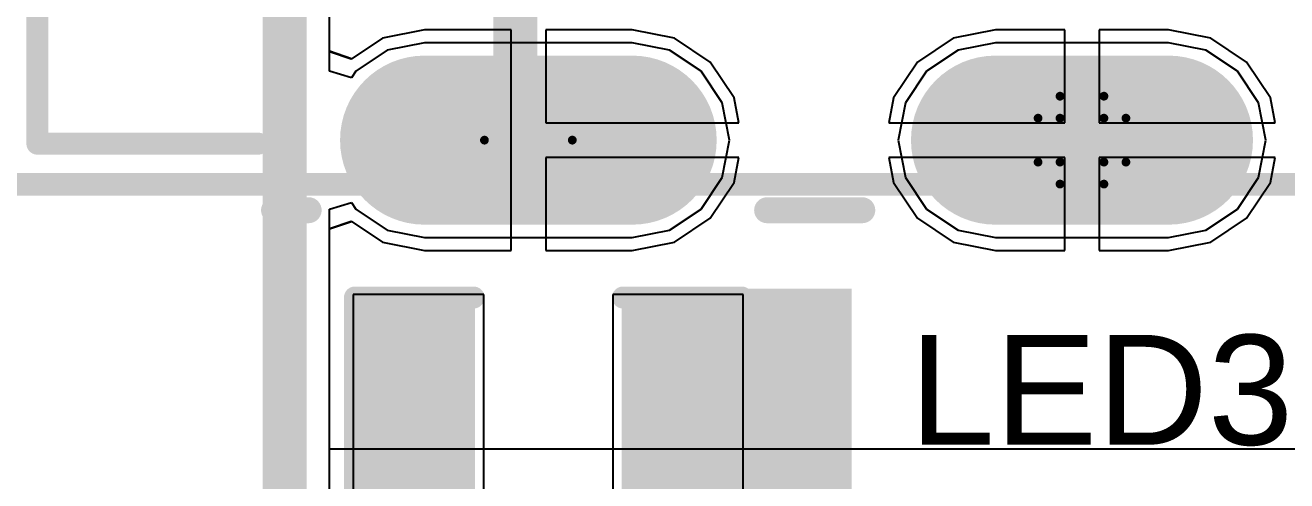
# Model space of a CAD drawing. Header units: inches. Extents: x -12 to 5355, y -7 to 5366.
# Drawn here: x -1.5 to 5.79, y 21.14 to 23.77 of the extents above; entities that cross this region are included whole.
import ezdxf

# ---------------------------------------------------------------- set-up
doc = ezdxf.new("R2010")
doc.units = ezdxf.units.IN
for name, color, linetype in [('Board Outline', 216, 'Continuous'), ('BOTTOM LAYER', 5, 'Continuous'), ('Bottom Solder', 6, 'Continuous'), ('Drill Drawing', 1, 'Continuous'), ('GROUND1', 16, 'Continuous'), ('GROUND2', 156, 'Continuous'), ('Multi-Layer', 9, 'Continuous'), ('Pad Holes', 156, 'Continuous'), ('POWER', 76, 'Continuous'), ('SIGNAL', 90, 'Continuous'), ('Top 3D Models', 56, 'Continuous'), ('TOP LAYER', 1, 'Continuous'), ('Top Overlay', 2, 'Continuous'), ('Top Paste', 8, 'Continuous'), ('Top Solder', 216, 'Continuous')]:
    doc.layers.add(name, color=color, linetype=linetype)
doc.styles.add('Arial', font='', dxfattribs={"height": 0.2})
doc.styles.get('Arial').set_extended_font_data('Arial')

# ---------------------------------------------------------------- blocks, each defined once
blk = doc.blocks.new('2036150003_1')
at = {"layer": 'BOTTOM LAYER'}
h = blk.add_hatch(color=5, dxfattribs=at)
edge = h.paths.add_edge_path()
edge.add_arc((4.45, 1.01), 0.425, 180, 360)
edge.add_line((4.875, 1.01), (4.875, 2.01))
edge.add_arc((4.45, 2.01), 0.425, 0, 180)
edge.add_line((4.025, 2.01), (4.025, 1.01))
h = blk.add_hatch(color=5, dxfattribs=at)
edge = h.paths.add_edge_path()
edge.add_arc((4.45, -2.29), 0.425, 180, 360)
edge.add_line((4.875, -2.29), (4.875, -1.09))
edge.add_arc((4.45, -1.09), 0.425, 0, 180)
edge.add_line((4.025, -1.09), (4.025, -2.29))
at = {"layer": 'Bottom Solder'}
h = blk.add_hatch(color=6, dxfattribs=at)
edge = h.paths.add_edge_path()
edge.add_arc((4.45, 1.01), 0.4885, 180, 360)
edge.add_line((4.9385, 1.01), (4.9385, 2.01))
edge.add_arc((4.45, 2.01), 0.4885, 0, 180)
edge.add_line((3.9615, 2.01), (3.9615, 1.01))
h = blk.add_hatch(color=6, dxfattribs=at)
edge = h.paths.add_edge_path()
edge.add_arc((4.45, -2.29), 0.4885, 180, 360)
edge.add_line((4.9385, -2.29), (4.9385, -1.09))
edge.add_arc((4.45, -1.09), 0.4885, 0, 180)
edge.add_line((3.9615, -1.09), (3.9615, -2.29))
at = {"layer": 'GROUND1'}
h = blk.add_hatch(color=16, dxfattribs=at)
edge = h.paths.add_edge_path()
edge.add_arc((4.45, 1.01), 0.425, 180, 360)
edge.add_line((4.875, 1.01), (4.875, 2.01))
edge.add_arc((4.45, 2.01), 0.425, 0, 180)
edge.add_line((4.025, 2.01), (4.025, 1.01))
h = blk.add_hatch(color=16, dxfattribs=at)
edge = h.paths.add_edge_path()
edge.add_arc((4.45, -2.29), 0.425, 180, 360)
edge.add_line((4.875, -2.29), (4.875, -1.09))
edge.add_arc((4.45, -1.09), 0.425, 0, 180)
edge.add_line((4.025, -1.09), (4.025, -2.29))
at = {"layer": 'GROUND2'}
h = blk.add_hatch(color=156, dxfattribs=at)
edge = h.paths.add_edge_path()
edge.add_arc((4.45, 1.01), 0.425, 180, 360)
edge.add_line((4.875, 1.01), (4.875, 2.01))
edge.add_arc((4.45, 2.01), 0.425, 0, 180)
edge.add_line((4.025, 2.01), (4.025, 1.01))
h = blk.add_hatch(color=156, dxfattribs=at)
edge = h.paths.add_edge_path()
edge.add_arc((4.45, -2.29), 0.425, 180, 360)
edge.add_line((4.875, -2.29), (4.875, -1.09))
edge.add_arc((4.45, -1.09), 0.425, 0, 180)
edge.add_line((4.025, -1.09), (4.025, -2.29))
at = {"layer": 'Multi-Layer'}
h = blk.add_hatch(color=9, dxfattribs=at)
edge = h.paths.add_edge_path()
edge.add_arc((4.45, 1.01), 0.425, 180, 360)
edge.add_line((4.875, 1.01), (4.875, 2.01))
edge.add_arc((4.45, 2.01), 0.425, 0, 180)
edge.add_line((4.025, 2.01), (4.025, 1.01))
h = blk.add_hatch(color=9, dxfattribs=at)
edge = h.paths.add_edge_path()
edge.add_arc((4.45, -2.29), 0.425, 180, 360)
edge.add_line((4.875, -2.29), (4.875, -1.09))
edge.add_arc((4.45, -1.09), 0.425, 0, 180)
edge.add_line((4.025, -1.09), (4.025, -2.29))
at = {"layer": 'Pad Holes'}
h = blk.add_hatch(color=7, dxfattribs=at)
edge = h.paths.add_edge_path()
edge.add_arc((4.45, 1.01), 0.225, 180, 360)
edge.add_line((4.675, 1.01), (4.675, 2.01))
edge.add_arc((4.45, 2.01), 0.225, 0, 180)
edge.add_line((4.225, 2.01), (4.225, 1.01))
h = blk.add_hatch(color=7, dxfattribs=at)
edge = h.paths.add_edge_path()
edge.add_arc((4.45, -2.29), 0.225, 180, 360)
edge.add_line((4.675, -2.29), (4.675, -1.09))
edge.add_arc((4.45, -1.09), 0.225, 0, 180)
edge.add_line((4.225, -1.09), (4.225, -2.29))
at = {"layer": 'POWER'}
h = blk.add_hatch(color=76, dxfattribs=at)
edge = h.paths.add_edge_path()
edge.add_arc((4.45, 1.01), 0.425, 180, 360)
edge.add_line((4.875, 1.01), (4.875, 2.01))
edge.add_arc((4.45, 2.01), 0.425, 0, 180)
edge.add_line((4.025, 2.01), (4.025, 1.01))
h = blk.add_hatch(color=76, dxfattribs=at)
edge = h.paths.add_edge_path()
edge.add_arc((4.45, -2.29), 0.425, 180, 360)
edge.add_line((4.875, -2.29), (4.875, -1.09))
edge.add_arc((4.45, -1.09), 0.425, 0, 180)
edge.add_line((4.025, -1.09), (4.025, -2.29))
at = {"layer": 'SIGNAL'}
h = blk.add_hatch(color=90, dxfattribs=at)
edge = h.paths.add_edge_path()
edge.add_arc((4.45, 1.01), 0.425, 180, 360)
edge.add_line((4.875, 1.01), (4.875, 2.01))
edge.add_arc((4.45, 2.01), 0.425, 0, 180)
edge.add_line((4.025, 2.01), (4.025, 1.01))
h = blk.add_hatch(color=90, dxfattribs=at)
edge = h.paths.add_edge_path()
edge.add_arc((4.45, -2.29), 0.425, 180, 360)
edge.add_line((4.875, -2.29), (4.875, -1.09))
edge.add_arc((4.45, -1.09), 0.425, 0, 180)
edge.add_line((4.025, -1.09), (4.025, -2.29))
at = {"layer": 'TOP LAYER'}
h = blk.add_hatch(color=1, dxfattribs=at)
edge = h.paths.add_edge_path()
edge.add_arc((4.45, 1.01), 0.425, 180, 360)
edge.add_line((4.875, 1.01), (4.875, 2.01))
edge.add_arc((4.45, 2.01), 0.425, 0, 180)
edge.add_line((4.025, 2.01), (4.025, 1.01))
h = blk.add_hatch(color=1, dxfattribs=at)
edge = h.paths.add_edge_path()
edge.add_arc((4.45, -2.29), 0.425, 180, 360)
edge.add_line((4.875, -2.29), (4.875, -1.09))
edge.add_arc((4.45, -1.09), 0.425, 0, 180)
edge.add_line((4.025, -1.09), (4.025, -2.29))
at = {"layer": 'Top Solder'}
h = blk.add_hatch(color=216, dxfattribs=at)
edge = h.paths.add_edge_path()
edge.add_arc((4.45, 1.01), 0.4885, 180, 360)
edge.add_line((4.9385, 1.01), (4.9385, 2.01))
edge.add_arc((4.45, 2.01), 0.4885, 0, 180)
edge.add_line((3.9615, 2.01), (3.9615, 1.01))
h = blk.add_hatch(color=216, dxfattribs=at)
edge = h.paths.add_edge_path()
edge.add_arc((4.45, -2.29), 0.4885, 180, 360)
edge.add_line((4.9385, -2.29), (4.9385, -1.09))
edge.add_arc((4.45, -1.09), 0.4885, 0, 180)
edge.add_line((3.9615, -1.09), (3.9615, -2.29))
at = {"layer": 'Top 3D Models'}
for points in [[(4.705, -3.16, 0.13, 0.13, 0), (4.705, 2.76, 0.13, 0.13, 0)], [(4.705, -3.16, 0.13, 0.13, 0), (-4.705, -3.16, 0.13, 0.13, 0)], [(4.705, -4.67, 0.13, 0.13, 0), (4.705, -3.16, 0.13, 0.13, 0)]]:
    blk.add_lwpolyline(points, format="xyseb", dxfattribs=at)
blk.add_lwpolyline([(4.6725, -3.16, 0.065, 0.065, 1), (4.7375, -3.16, 0.065, 0.065, 1)], format="xyseb", close=True, dxfattribs=at)
blk.add_lwpolyline([(4.6725, -3.16, 0.065, 0.065, 1), (4.7375, -3.16, 0.065, 0.065, 1)], format="xyseb", close=True, dxfattribs=at)
blk.add_lwpolyline([(4.6725, -3.16, 0.065, 0.065, 1), (4.7375, -3.16, 0.065, 0.065, 1)], format="xyseb", close=True, dxfattribs=at)
at = {"layer": 'Top Overlay'}
for points in [[(4.855, -0.31, 0.15, 0.15, 0), (4.855, 0.24, 0.15, 0.15, 0)], [(4.855, -3.16, 0.15, 0.15, 0), (4.855, -2.96, 0.15, 0.15, 0)]]:
    blk.add_lwpolyline(points, format="xyseb", dxfattribs=at)
for points in [[(4.8175, 0.24, 0.075, 0.075, 1), (4.8925, 0.24, 0.075, 0.075, 1)], [(4.8175, -0.31, 0.075, 0.075, 1), (4.8925, -0.31, 0.075, 0.075, 1)], [(4.8175, -2.96, 0.075, 0.075, 1), (4.8925, -2.96, 0.075, 0.075, 1)], [(4.8175, -3.16, 0.075, 0.075, 1), (4.8925, -3.16, 0.075, 0.075, 1)]]:
    blk.add_lwpolyline(points, format="xyseb", close=True, dxfattribs=at)
blk = doc.blocks.new('LED_0603_28')
at = {"layer": 'TOP LAYER'}
for points in [[(-1, 0.5), (-0.5, 0.5), (-0.5, -0.5), (-1, -0.5)], [(0.5, 0.5), (1, 0.5), (1, -0.5), (0.5, -0.5)]]:
    blk.add_hatch(color=1, dxfattribs=at).paths.add_polyline_path(points)
at = {"layer": 'Top Overlay'}
blk.add_hatch(color=2, dxfattribs=at).paths.add_polyline_path([(1.1176, -0.6604), (1.7526, -0.6604), (1.7526, 0.6604), (1.1176, 0.6604)])
at = {"layer": 'Top Paste'}
for points in [[(-1, 0.5), (-0.5, 0.5), (-0.5, -0.5), (-1, -0.5)], [(0.5, 0.5), (1, 0.5), (1, -0.5), (0.5, -0.5)]]:
    blk.add_hatch(color=8, dxfattribs=at).paths.add_polyline_path(points)
at = {"layer": 'Top Solder'}
for points in [[(-1.0762, 0.5762), (-0.4238, 0.5762), (-0.4238, -0.5762), (-1.0762, -0.5762)], [(0.4238, 0.5762), (1.0762, 0.5762), (1.0762, -0.5762), (0.4238, -0.5762)]]:
    blk.add_hatch(color=216, dxfattribs=at).paths.add_polyline_path(points)
at = {"layer": 'Top Overlay'}
for points in [[(-1.1176, -0.6096, 0.127, 0.127, 0), (-1.1176, 0.6096, 0.127, 0.127, 0)], [(-1.1176, 0.6096, 0.127, 0.127, 0), (-0.4318, 0.6096, 0.127, 0.127, 0)], [(0.4318, 0.6096, 0.127, 0.127, 0), (1.1176, 0.6096, 0.127, 0.127, 0)], [(1.1176, -0.6096, 0.127, 0.127, 0), (1.1176, 0.6096, 0.127, 0.127, 0)], [(-1.1176, -0.6096, 0.127, 0.127, 0), (-0.4318, -0.6096, 0.127, 0.127, 0)], [(0.4318, -0.6096, 0.127, 0.127, 0), (1.1176, -0.6096, 0.127, 0.127, 0)]]:
    blk.add_lwpolyline(points, format="xyseb", dxfattribs=at)
for points in [[(-1.1493, 0.6096, 0.0635, 0.0635, 1), (-1.0858, 0.6096, 0.0635, 0.0635, 1)], [(-1.1493, 0.6096, 0.0635, 0.0635, 1), (-1.0858, 0.6096, 0.0635, 0.0635, 1)], [(-0.4635, 0.6096, 0.0635, 0.0635, 1), (-0.4, 0.6096, 0.0635, 0.0635, 1)], [(0.4001, 0.6096, 0.0635, 0.0635, 1), (0.4636, 0.6096, 0.0635, 0.0635, 1)], [(1.0859, 0.6096, 0.0635, 0.0635, 1), (1.1494, 0.6096, 0.0635, 0.0635, 1)], [(1.0859, 0.6096, 0.0635, 0.0635, 1), (1.1494, 0.6096, 0.0635, 0.0635, 1)], [(-1.1493, -0.6096, 0.0635, 0.0635, 1), (-1.0858, -0.6096, 0.0635, 0.0635, 1)], [(-1.1493, -0.6096, 0.0635, 0.0635, 1), (-1.0858, -0.6096, 0.0635, 0.0635, 1)], [(-0.4635, -0.6096, 0.0635, 0.0635, 1), (-0.4, -0.6096, 0.0635, 0.0635, 1)], [(0.4, -0.6096, 0.0635, 0.0635, 1), (0.4635, -0.6096, 0.0635, 0.0635, 1)], [(1.0859, -0.6096, 0.0635, 0.0635, 1), (1.1494, -0.6096, 0.0635, 0.0635, 1)], [(1.0859, -0.6096, 0.0635, 0.0635, 1), (1.1494, -0.6096, 0.0635, 0.0635, 1)]]:
    blk.add_lwpolyline(points, format="xyseb", close=True, dxfattribs=at)

msp = doc.modelspace()

# ---------------------------------------------------------------- linework, layer by layer
at = {"layer": 'Board Outline'}
msp.add_lwpolyline([(0, 18.7706, 0.254, 0.254, 0), (0, 28.4734, 0.254, 0.254, 0)], format="xyseb", dxfattribs=at)
at = {"layer": 'BOTTOM LAYER'}
for p, q in [((0.259, 23.6223), (0.259, 24.334)), ((0.8088, 23.7462), (0.5649, 23.6977)), ((1.3088, 23.7462), (0.8088, 23.7462)), ((1.3088, 23.109), (1.3088, 23.7462)), ((2.0088, 23.7462), (1.5088, 23.7462)), ((1.5088, 23.7462), (1.5088, 23.209)), ((2.2527, 23.6977), (2.0088, 23.7462)), ((4.1088, 23.7462), (3.8649, 23.6977)), ((4.5088, 23.7462), (4.1088, 23.7462)), ((4.5088, 23.209), (4.5088, 23.7462)), ((5.1088, 23.7462), (4.7088, 23.7462)), ((4.7088, 23.7462), (4.7088, 23.209)), ((5.3527, 23.6977), (5.1088, 23.7462)), ((0.5649, 23.6977), (0.386, 23.5781)), ((2.4594, 23.5596), (2.2527, 23.6977)), ((3.8649, 23.6977), (3.6582, 23.5596)), ((5.5594, 23.5596), (5.3527, 23.6977)), ((0.386, 23.5781), (0.259, 23.6223)), ((2.5975, 23.3529), (2.4594, 23.5596)), ((3.6582, 23.5596), (3.5201, 23.3529)), ((5.6975, 23.3529), (5.5594, 23.5596)), ((2.6262, 23.209), (2.5975, 23.3529)), ((3.5201, 23.3529), (3.4914, 23.209)), ((5.7262, 23.209), (5.6975, 23.3529)), ((1.5088, 23.209), (2.6262, 23.209)), ((3.4914, 23.209), (4.5088, 23.209)), ((4.7088, 23.209), (5.7262, 23.209)), ((1.3088, 22.4718), (1.3088, 23.109)), ((2.6262, 23.009), (1.5088, 23.009)), ((1.5088, 23.009), (1.5088, 22.4718)), ((2.5975, 22.8651), (2.6262, 23.009)), ((4.5088, 23.009), (3.4914, 23.009)), ((3.4914, 23.009), (3.5201, 22.8651)), ((4.5088, 22.4718), (4.5088, 23.009)), ((5.7262, 23.009), (4.7088, 23.009)), ((4.7088, 23.009), (4.7088, 22.4718)), ((5.6975, 22.8651), (5.7262, 23.009)), ((2.4594, 22.6584), (2.5975, 22.8651)), ((3.5201, 22.8651), (3.6582, 22.6584)), ((5.5594, 22.6584), (5.6975, 22.8651)), ((0.259, 22.5957), (0.386, 22.6398)), ((0.386, 22.6398), (0.5649, 22.5203)), ((2.2527, 22.5203), (2.4594, 22.6584)), ((3.6582, 22.6584), (3.8649, 22.5203)), ((5.3527, 22.5203), (5.5594, 22.6584)), ((0.259, 5.0639), (0.259, 22.5957)), ((0.5649, 22.5203), (0.8088, 22.4718)), ((0.8088, 22.4718), (1.3088, 22.4718)), ((1.5088, 22.4718), (2.0088, 22.4718)), ((2.0088, 22.4718), (2.2527, 22.5203)), ((3.8649, 22.5203), (4.1088, 22.4718)), ((4.1088, 22.4718), (4.5088, 22.4718)), ((4.7088, 22.4718), (5.1088, 22.4718)), ((5.1088, 22.4718), (5.3527, 22.5203))]:
    msp.add_line(p, q, dxfattribs=at)
for points in [[(1.3335, 23.1843, 0.254, 0.254, 0), (1.3335, 26.5684, 0.254, 0.254, 0)], [(1.4088, 23.109, 0.254, 0.254, -0.414214), (1.3335, 23.1843, 0.254, 0.254, 0)]]:
    msp.add_lwpolyline(points, format="xyseb", dxfattribs=at)
for points in [[(1.27, 23.1843, 0.127, 0.127, 1), (1.397, 23.1843, 0.127, 0.127, 1)], [(1.27, 23.1843, 0.127, 0.127, 1), (1.397, 23.1843, 0.127, 0.127, 1)], [(1.3453, 23.109, 0.127, 0.127, 1), (1.4723, 23.109, 0.127, 0.127, 1)]]:
    msp.add_lwpolyline(points, format="xyseb", close=True, dxfattribs=at)
at = {"layer": 'Drill Drawing'}
for points in [[(1.6628, 23.109, 0.0508, 0.0508, 1), (1.1548, 23.109, 0.0508, 0.0508, 1)], [(4.4691, 23.363, 0.0254, 0.0254, 1), (4.4945, 23.363, 0.0254, 0.0254, 1)], [(4.4691, 23.363, 0.0254, 0.0254, 1), (4.4945, 23.363, 0.0254, 0.0254, 1)], [(4.7231, 23.363, 0.0254, 0.0254, 1), (4.7485, 23.363, 0.0254, 0.0254, 1)], [(4.7231, 23.363, 0.0254, 0.0254, 1), (4.7485, 23.363, 0.0254, 0.0254, 1)], [(4.3421, 23.236, 0.0254, 0.0254, 1), (4.3675, 23.236, 0.0254, 0.0254, 1)], [(4.3421, 23.236, 0.0254, 0.0254, 1), (4.3675, 23.236, 0.0254, 0.0254, 1)], [(4.4691, 23.236, 0.0254, 0.0254, 1), (4.4945, 23.236, 0.0254, 0.0254, 1)], [(4.4691, 23.236, 0.0254, 0.0254, 1), (4.4945, 23.236, 0.0254, 0.0254, 1)], [(4.7231, 23.236, 0.0254, 0.0254, 1), (4.7485, 23.236, 0.0254, 0.0254, 1)], [(4.7231, 23.236, 0.0254, 0.0254, 1), (4.7485, 23.236, 0.0254, 0.0254, 1)], [(4.8501, 23.236, 0.0254, 0.0254, 1), (4.8755, 23.236, 0.0254, 0.0254, 1)], [(4.8501, 23.236, 0.0254, 0.0254, 1), (4.8755, 23.236, 0.0254, 0.0254, 1)], [(1.1421, 23.109, 0.0254, 0.0254, 1), (1.1675, 23.109, 0.0254, 0.0254, 1)], [(1.6501, 23.109, 0.0254, 0.0254, 1), (1.6755, 23.109, 0.0254, 0.0254, 1)], [(4.3421, 22.982, 0.0254, 0.0254, 1), (4.3675, 22.982, 0.0254, 0.0254, 1)], [(4.3421, 22.982, 0.0254, 0.0254, 1), (4.3675, 22.982, 0.0254, 0.0254, 1)], [(4.4691, 22.982, 0.0254, 0.0254, 1), (4.4945, 22.982, 0.0254, 0.0254, 1)], [(4.4691, 22.982, 0.0254, 0.0254, 1), (4.4945, 22.982, 0.0254, 0.0254, 1)], [(4.7231, 22.982, 0.0254, 0.0254, 1), (4.7485, 22.982, 0.0254, 0.0254, 1)], [(4.7231, 22.982, 0.0254, 0.0254, 1), (4.7485, 22.982, 0.0254, 0.0254, 1)], [(4.8501, 22.982, 0.0254, 0.0254, 1), (4.8755, 22.982, 0.0254, 0.0254, 1)], [(4.8501, 22.982, 0.0254, 0.0254, 1), (4.8755, 22.982, 0.0254, 0.0254, 1)], [(4.4691, 22.855, 0.0254, 0.0254, 1), (4.4945, 22.855, 0.0254, 0.0254, 1)], [(4.4691, 22.855, 0.0254, 0.0254, 1), (4.4945, 22.855, 0.0254, 0.0254, 1)], [(4.7231, 22.855, 0.0254, 0.0254, 1), (4.7485, 22.855, 0.0254, 0.0254, 1)], [(4.7231, 22.855, 0.0254, 0.0254, 1), (4.7485, 22.855, 0.0254, 0.0254, 1)]]:
    msp.add_lwpolyline(points, format="xyseb", close=True, dxfattribs=at)
for points in [[(4.4818, 23.236, 0.0508, 0.0508, 0), (4.4818, 23.363, 0.0508, 0.0508, 0)], [(4.4818, 23.363, 0.0508, 0.0508, 0), (4.7358, 23.363, 0.0508, 0.0508, 0)], [(4.7358, 23.236, 0.0508, 0.0508, 0), (4.7358, 23.363, 0.0508, 0.0508, 0)], [(4.3548, 22.982, 0.0508, 0.0508, 0), (4.3548, 23.236, 0.0508, 0.0508, 0)], [(4.3548, 23.236, 0.0508, 0.0508, 0), (4.4818, 23.236, 0.0508, 0.0508, 0)], [(4.7358, 23.236, 0.0508, 0.0508, 0), (4.8628, 23.236, 0.0508, 0.0508, 0)], [(4.8628, 22.982, 0.0508, 0.0508, 0), (4.8628, 23.236, 0.0508, 0.0508, 0)], [(4.3548, 22.982, 0.0508, 0.0508, 0), (4.4818, 22.982, 0.0508, 0.0508, 0)], [(4.4818, 22.855, 0.0508, 0.0508, 0), (4.4818, 22.982, 0.0508, 0.0508, 0)], [(4.7358, 22.982, 0.0508, 0.0508, 0), (4.8628, 22.982, 0.0508, 0.0508, 0)], [(4.7358, 22.855, 0.0508, 0.0508, 0), (4.7358, 22.982, 0.0508, 0.0508, 0)], [(4.4818, 22.855, 0.0508, 0.0508, 0), (4.7358, 22.855, 0.0508, 0.0508, 0)]]:
    msp.add_lwpolyline(points, format="xyseb", dxfattribs=at)
at = {"layer": 'GROUND1'}
for p, q in [((0.259, 23.6223), (0.259, 24.334)), ((0.8088, 23.7462), (0.5649, 23.6977)), ((1.3088, 23.7462), (0.8088, 23.7462)), ((1.3088, 23.109), (1.3088, 23.7462)), ((2.0088, 23.7462), (1.5088, 23.7462)), ((1.5088, 23.7462), (1.5088, 23.209)), ((2.2527, 23.6977), (2.0088, 23.7462)), ((4.1088, 23.7462), (3.8649, 23.6977)), ((4.5088, 23.7462), (4.1088, 23.7462)), ((4.5088, 23.209), (4.5088, 23.7462)), ((5.1088, 23.7462), (4.7088, 23.7462)), ((4.7088, 23.7462), (4.7088, 23.209)), ((5.3527, 23.6977), (5.1088, 23.7462)), ((0.5649, 23.6977), (0.386, 23.5781)), ((2.4594, 23.5596), (2.2527, 23.6977)), ((3.8649, 23.6977), (3.6582, 23.5596)), ((5.5594, 23.5596), (5.3527, 23.6977)), ((0.386, 23.5781), (0.259, 23.6223)), ((2.5975, 23.3529), (2.4594, 23.5596)), ((3.6582, 23.5596), (3.5201, 23.3529)), ((5.6975, 23.3529), (5.5594, 23.5596)), ((2.6262, 23.209), (2.5975, 23.3529)), ((3.5201, 23.3529), (3.4914, 23.209)), ((5.7262, 23.209), (5.6975, 23.3529)), ((1.5088, 23.209), (2.6262, 23.209)), ((3.4914, 23.209), (4.5088, 23.209)), ((4.7088, 23.209), (5.7262, 23.209)), ((1.3088, 22.4718), (1.3088, 23.109)), ((2.6262, 23.009), (1.5088, 23.009)), ((1.5088, 23.009), (1.5088, 22.4718)), ((2.5975, 22.8651), (2.6262, 23.009)), ((4.5088, 23.009), (3.4914, 23.009)), ((3.4914, 23.009), (3.5201, 22.8651)), ((4.5088, 22.4718), (4.5088, 23.009)), ((5.7262, 23.009), (4.7088, 23.009)), ((4.7088, 23.009), (4.7088, 22.4718)), ((5.6975, 22.8651), (5.7262, 23.009)), ((2.4594, 22.6584), (2.5975, 22.8651)), ((3.5201, 22.8651), (3.6582, 22.6584)), ((5.5594, 22.6584), (5.6975, 22.8651)), ((0.259, 22.5957), (0.386, 22.6398)), ((0.386, 22.6398), (0.5649, 22.5203)), ((2.2527, 22.5203), (2.4594, 22.6584)), ((3.6582, 22.6584), (3.8649, 22.5203)), ((5.3527, 22.5203), (5.5594, 22.6584)), ((0.259, 5.0639), (0.259, 22.5957)), ((0.5649, 22.5203), (0.8088, 22.4718)), ((0.8088, 22.4718), (1.3088, 22.4718)), ((1.5088, 22.4718), (2.0088, 22.4718)), ((2.0088, 22.4718), (2.2527, 22.5203)), ((3.8649, 22.5203), (4.1088, 22.4718)), ((4.1088, 22.4718), (4.5088, 22.4718)), ((4.7088, 22.4718), (5.1088, 22.4718)), ((5.1088, 22.4718), (5.3527, 22.5203))]:
    msp.add_line(p, q, dxfattribs=at)
at = {"layer": 'GROUND2'}
for p, q in [((0.259, 23.6189), (0.259, 24.334)), ((0.8088, 23.7462), (0.5649, 23.6977)), ((1.3088, 23.7462), (0.8088, 23.7462)), ((1.3088, 23.109), (1.3088, 23.7462)), ((2.0088, 23.7462), (1.5088, 23.7462)), ((1.5088, 23.7462), (1.5088, 23.209)), ((2.2527, 23.6977), (2.0088, 23.7462)), ((4.1088, 23.7462), (3.8649, 23.6977)), ((4.5088, 23.7462), (4.1088, 23.7462)), ((4.5088, 23.209), (4.5088, 23.7462)), ((5.1088, 23.7462), (4.7088, 23.7462)), ((4.7088, 23.7462), (4.7088, 23.209)), ((5.3527, 23.6977), (5.1088, 23.7462)), ((0.5649, 23.6977), (0.384, 23.5768)), ((2.4594, 23.5596), (2.2527, 23.6977)), ((3.8649, 23.6977), (3.6582, 23.5596)), ((5.5594, 23.5596), (5.3527, 23.6977)), ((0.384, 23.5768), (0.259, 23.6189)), ((2.5975, 23.3529), (2.4594, 23.5596)), ((3.6582, 23.5596), (3.5201, 23.3529)), ((5.6975, 23.3529), (5.5594, 23.5596)), ((2.6262, 23.209), (2.5975, 23.3529)), ((3.5201, 23.3529), (3.4914, 23.209)), ((5.7262, 23.209), (5.6975, 23.3529)), ((1.5088, 23.209), (2.6262, 23.209)), ((3.4914, 23.209), (4.5088, 23.209)), ((4.7088, 23.209), (5.7262, 23.209)), ((1.3088, 22.4718), (1.3088, 23.109)), ((2.6262, 23.009), (1.5088, 23.009)), ((1.5088, 23.009), (1.5088, 22.4718)), ((2.5975, 22.8651), (2.6262, 23.009)), ((4.5088, 23.009), (3.4914, 23.009)), ((3.4914, 23.009), (3.5201, 22.8651)), ((4.5088, 22.4718), (4.5088, 23.009)), ((5.7262, 23.009), (4.7088, 23.009)), ((4.7088, 23.009), (4.7088, 22.4718)), ((5.6975, 22.8651), (5.7262, 23.009)), ((2.4594, 22.6584), (2.5975, 22.8651)), ((3.5201, 22.8651), (3.6582, 22.6584)), ((5.5594, 22.6584), (5.6975, 22.8651)), ((0.259, 22.599), (0.384, 22.6412)), ((0.384, 22.6412), (0.5649, 22.5203)), ((2.2527, 22.5203), (2.4594, 22.6584)), ((3.6582, 22.6584), (3.8649, 22.5203)), ((5.3527, 22.5203), (5.5594, 22.6584)), ((0.259, 5.0639), (0.259, 22.599)), ((0.5649, 22.5203), (0.8088, 22.4718)), ((0.8088, 22.4718), (1.3088, 22.4718)), ((1.5088, 22.4718), (2.0088, 22.4718)), ((2.0088, 22.4718), (2.2527, 22.5203)), ((3.8649, 22.5203), (4.1088, 22.4718)), ((4.1088, 22.4718), (4.5088, 22.4718)), ((4.7088, 22.4718), (5.1088, 22.4718)), ((5.1088, 22.4718), (5.3527, 22.5203))]:
    msp.add_line(p, q, dxfattribs=at)
at = {"layer": 'POWER'}
for p, q in [((0.259, 23.5083), (0.259, 24.334)), ((0.5934, 23.629), (0.4108, 23.507)), ((0.8088, 23.6718), (0.5934, 23.629)), ((2.0088, 23.6718), (0.8088, 23.6718)), ((2.2242, 23.629), (2.0088, 23.6718)), ((2.4068, 23.507), (2.2242, 23.629)), ((3.8934, 23.629), (3.7108, 23.507)), ((4.1088, 23.6718), (3.8934, 23.629)), ((5.1088, 23.6718), (4.1088, 23.6718)), ((5.3242, 23.629), (5.1088, 23.6718)), ((5.5068, 23.507), (5.3242, 23.629)), ((0.386, 23.4697), (0.259, 23.5083)), ((0.4108, 23.507), (0.386, 23.4697)), ((2.5288, 23.3244), (2.4068, 23.507)), ((3.7108, 23.507), (3.5888, 23.3244)), ((5.6288, 23.3244), (5.5068, 23.507)), ((2.5716, 23.109), (2.5288, 23.3244)), ((3.5888, 23.3244), (3.546, 23.109)), ((5.6716, 23.109), (5.6288, 23.3244)), ((2.5288, 22.8936), (2.5716, 23.109)), ((3.546, 23.109), (3.5888, 22.8936)), ((5.6288, 22.8936), (5.6716, 23.109)), ((2.4068, 22.711), (2.5288, 22.8936)), ((3.5888, 22.8936), (3.7108, 22.711)), ((5.5068, 22.711), (5.6288, 22.8936)), ((0.259, 22.7097), (0.386, 22.7482)), ((0.259, 21.3225), (0.259, 22.7097)), ((0.386, 22.7482), (0.4108, 22.711)), ((0.4108, 22.711), (0.5934, 22.589)), ((2.2242, 22.589), (2.4068, 22.711)), ((3.7108, 22.711), (3.8934, 22.589)), ((5.3242, 22.589), (5.5068, 22.711)), ((0.5934, 22.589), (0.8088, 22.5462)), ((0.8088, 22.5462), (2.0088, 22.5462)), ((2.0088, 22.5462), (2.2242, 22.589)), ((3.8934, 22.589), (4.1088, 22.5462)), ((4.1088, 22.5462), (5.1088, 22.5462)), ((5.1088, 22.5462), (5.3242, 22.589)), ((10.7511, 21.3225), (0.259, 21.3225))]:
    msp.add_line(p, q, dxfattribs=at)
at = {"layer": 'SIGNAL'}
for p, q in [((0.259, 23.6189), (0.259, 24.334)), ((0.8088, 23.7462), (0.5649, 23.6977)), ((1.3088, 23.7462), (0.8088, 23.7462)), ((1.3088, 23.109), (1.3088, 23.7462)), ((2.0088, 23.7462), (1.5088, 23.7462)), ((1.5088, 23.7462), (1.5088, 23.209)), ((2.2527, 23.6977), (2.0088, 23.7462)), ((4.1088, 23.7462), (3.8649, 23.6977)), ((4.5088, 23.7462), (4.1088, 23.7462)), ((4.5088, 23.209), (4.5088, 23.7462)), ((5.1088, 23.7462), (4.7088, 23.7462)), ((4.7088, 23.7462), (4.7088, 23.209)), ((5.3527, 23.6977), (5.1088, 23.7462)), ((0.5649, 23.6977), (0.384, 23.5768)), ((2.4594, 23.5596), (2.2527, 23.6977)), ((3.8649, 23.6977), (3.6582, 23.5596)), ((5.5594, 23.5596), (5.3527, 23.6977)), ((0.384, 23.5768), (0.259, 23.6189)), ((2.5975, 23.3529), (2.4594, 23.5596)), ((3.6582, 23.5596), (3.5201, 23.3529)), ((5.6975, 23.3529), (5.5594, 23.5596)), ((2.6262, 23.209), (2.5975, 23.3529)), ((3.5201, 23.3529), (3.4914, 23.209)), ((5.7262, 23.209), (5.6975, 23.3529)), ((1.5088, 23.209), (2.6262, 23.209)), ((3.4914, 23.209), (4.5088, 23.209)), ((4.7088, 23.209), (5.7262, 23.209)), ((1.3088, 22.4718), (1.3088, 23.109)), ((2.6262, 23.009), (1.5088, 23.009)), ((1.5088, 23.009), (1.5088, 22.4718)), ((2.5975, 22.8651), (2.6262, 23.009)), ((4.5088, 23.009), (3.4914, 23.009)), ((3.4914, 23.009), (3.5201, 22.8651)), ((4.5088, 22.4718), (4.5088, 23.009)), ((5.7262, 23.009), (4.7088, 23.009)), ((4.7088, 23.009), (4.7088, 22.4718)), ((5.6975, 22.8651), (5.7262, 23.009)), ((2.4594, 22.6584), (2.5975, 22.8651)), ((3.5201, 22.8651), (3.6582, 22.6584)), ((5.5594, 22.6584), (5.6975, 22.8651)), ((0.259, 22.599), (0.384, 22.6412)), ((0.384, 22.6412), (0.5649, 22.5203)), ((2.2527, 22.5203), (2.4594, 22.6584)), ((3.6582, 22.6584), (3.8649, 22.5203)), ((5.3527, 22.5203), (5.5594, 22.6584)), ((0.259, 5.0639), (0.259, 22.599)), ((0.5649, 22.5203), (0.8088, 22.4718)), ((0.8088, 22.4718), (1.3088, 22.4718)), ((1.5088, 22.4718), (2.0088, 22.4718)), ((2.0088, 22.4718), (2.2527, 22.5203)), ((3.8649, 22.5203), (4.1088, 22.4718)), ((4.1088, 22.4718), (4.5088, 22.4718)), ((4.7088, 22.4718), (5.1088, 22.4718)), ((5.1088, 22.4718), (5.3527, 22.5203))]:
    msp.add_line(p, q, dxfattribs=at)
at = {"layer": 'TOP LAYER'}
for p, q in [((0.259, 23.6223), (0.259, 24.334)), ((0.8088, 23.7462), (0.5649, 23.6977)), ((1.3088, 23.7462), (0.8088, 23.7462)), ((1.3088, 23.109), (1.3088, 23.7462)), ((2.0088, 23.7462), (1.5088, 23.7462)), ((1.5088, 23.7462), (1.5088, 23.209)), ((2.2527, 23.6977), (2.0088, 23.7462)), ((4.1088, 23.7462), (3.8649, 23.6977)), ((4.5088, 23.7462), (4.1088, 23.7462)), ((4.5088, 23.209), (4.5088, 23.7462)), ((5.1088, 23.7462), (4.7088, 23.7462)), ((4.7088, 23.7462), (4.7088, 23.209)), ((5.3527, 23.6977), (5.1088, 23.7462)), ((0.5649, 23.6977), (0.386, 23.5781)), ((2.4594, 23.5596), (2.2527, 23.6977)), ((3.8649, 23.6977), (3.6582, 23.5596)), ((5.5594, 23.5596), (5.3527, 23.6977)), ((0.386, 23.5781), (0.259, 23.6223)), ((2.5975, 23.3529), (2.4594, 23.5596)), ((3.6582, 23.5596), (3.5201, 23.3529)), ((5.6975, 23.3529), (5.5594, 23.5596)), ((2.6262, 23.209), (2.5975, 23.3529)), ((3.5201, 23.3529), (3.4914, 23.209)), ((5.7262, 23.209), (5.6975, 23.3529)), ((1.5088, 23.209), (2.6262, 23.209)), ((3.4914, 23.209), (4.5088, 23.209)), ((4.7088, 23.209), (5.7262, 23.209)), ((1.3088, 22.4718), (1.3088, 23.109)), ((2.6262, 23.009), (1.5088, 23.009)), ((1.5088, 23.009), (1.5088, 22.4718)), ((2.5975, 22.8651), (2.6262, 23.009)), ((4.5088, 23.009), (3.4914, 23.009)), ((3.4914, 23.009), (3.5201, 22.8651)), ((4.5088, 22.4718), (4.5088, 23.009)), ((5.7262, 23.009), (4.7088, 23.009)), ((4.7088, 23.009), (4.7088, 22.4718)), ((5.6975, 22.8651), (5.7262, 23.009)), ((2.4594, 22.6584), (2.5975, 22.8651)), ((3.5201, 22.8651), (3.6582, 22.6584)), ((5.5594, 22.6584), (5.6975, 22.8651)), ((0.259, 22.5957), (0.386, 22.6398)), ((0.386, 22.6398), (0.5649, 22.5203)), ((2.2527, 22.5203), (2.4594, 22.6584)), ((3.6582, 22.6584), (3.8649, 22.5203)), ((5.3527, 22.5203), (5.5594, 22.6584)), ((0.259, 5.0639), (0.259, 22.5957)), ((0.5649, 22.5203), (0.8088, 22.4718)), ((0.8088, 22.4718), (1.3088, 22.4718)), ((1.5088, 22.4718), (2.0088, 22.4718)), ((2.0088, 22.4718), (2.2527, 22.5203)), ((3.8649, 22.5203), (4.1088, 22.4718)), ((4.1088, 22.4718), (4.5088, 22.4718)), ((4.7088, 22.4718), (5.1088, 22.4718)), ((5.1088, 22.4718), (5.3527, 22.5203)), ((1.151, 22.217), (0.397, 22.217)), ((0.397, 22.217), (0.397, 20.963)), ((1.151, 20.963), (1.151, 22.217)), ((2.651, 22.217), (1.897, 22.217)), ((1.897, 22.217), (1.897, 20.963)), ((2.651, 20.963), (2.651, 22.217))]:
    msp.add_line(p, q, dxfattribs=at)
for points in [[(0.774, 19.558, 0.3048, 0.3048, 0), (0.774, 21.59, 0.3048, 0.3048, 0)], [(2.274, 20.912, 0.3048, 0.3048, 0), (2.274, 21.59, 0.3048, 0.3048, 0)]]:
    msp.add_lwpolyline(points, format="xyseb", dxfattribs=at)
for points in [[(0.6978, 21.59, 0.1524, 0.1524, 1), (0.8502, 21.59, 0.1524, 0.1524, 1)], [(2.1978, 21.59, 0.1524, 0.1524, 1), (2.3502, 21.59, 0.1524, 0.1524, 1)]]:
    msp.add_lwpolyline(points, format="xyseb", close=True, dxfattribs=at)
at = {"layer": 'Top Overlay'}
for points in [[(-1.4292, 23.0886, 0.127, 0.127, 0), (-1.4292, 32.0341, 0.127, 0.127, 0)], [(-1.4292, 23.0886, 0.127, 0.127, 0), (-0.1524, 23.0886, 0.127, 0.127, 0)]]:
    msp.add_lwpolyline(points, format="xyseb", dxfattribs=at)
for points in [[(-1.461, 23.0886, 0.0635, 0.0635, 1), (-1.3975, 23.0886, 0.0635, 0.0635, 1)], [(-1.461, 23.0886, 0.0635, 0.0635, 1), (-1.3975, 23.0886, 0.0635, 0.0635, 1)], [(-0.1842, 23.0886, 0.0635, 0.0635, 1), (-0.1206, 23.0886, 0.0635, 0.0635, 1)]]:
    msp.add_lwpolyline(points, format="xyseb", close=True, dxfattribs=at)

# ---------------------------------------------------------------- block references
at = {"rotation": 270}
msp.add_blockref('2036150003_1', (3.0988, 27.559), dxfattribs=at)
msp.add_blockref('LED_0603_28', (1.524, 21.59))

# ---------------------------------------------------------------- texts
at = {"layer": 'Top Overlay', "style": 'Arial'}
msp.add_text('LED3', height=0.635, dxfattribs=at).set_placement((3.6114, 21.3488))

doc.saveas('drawing.dxf')
